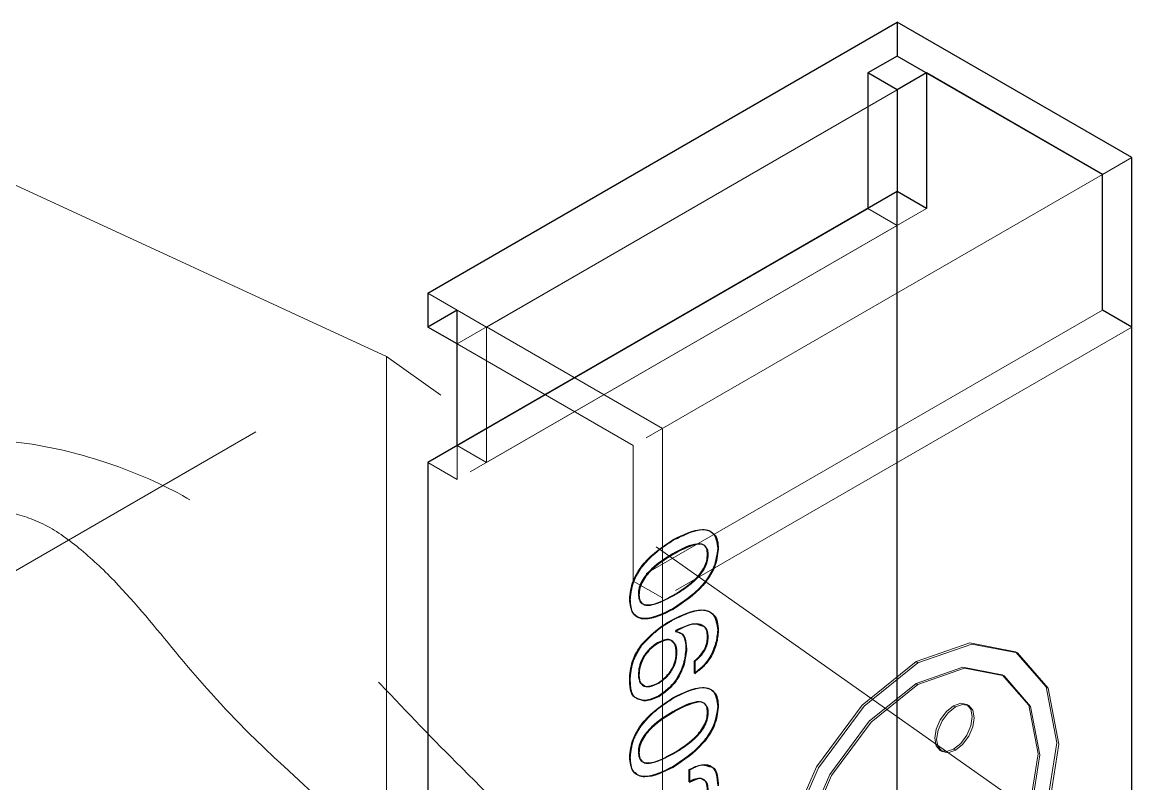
# Model space of a CAD drawing. Header units: millimetres. Extents: x 0 to 841, y 0 to 2287.
# Drawn here: x 584.614 to 587.288, y 235.114 to 236.95 of the extents above; entities that cross this region are included whole.
import ezdxf

# ---------------------------------------------------------------- set-up
doc = ezdxf.new("R2010")
doc.units = ezdxf.units.MM
doc.linetypes.add('HIDDEN', pattern=[1.905, 1.27, -0.635])

msp = doc.modelspace()

# ---------------------------------------------------------------- linework, layer by layer
at = {"color": 7, "linetype": 'Continuous', "lineweight": 25}
for p, q in [((585.5911, 236.2972), (586.7225, 236.9503)), ((586.7225, 236.9503), (586.7225, 236.8687)), ((587.2882, 236.6238), (586.7225, 236.9503)), ((586.7225, 236.8687), (586.6518, 236.8279)), ((587.2175, 236.5829), (586.7225, 236.8687)), ((586.6518, 236.8279), (586.6518, 236.5012)), ((586.7225, 236.787), (586.6518, 236.8279)), ((586.7932, 236.8279), (586.7225, 236.787)), ((586.7932, 236.8279), (586.7932, 236.5012)), ((587.2175, 236.5829), (586.7932, 236.8279)), ((586.7225, 236.787), (586.7225, 236.5421)), ((587.2882, 236.2155), (587.2882, 236.6238)), ((587.2175, 236.2563), (587.2175, 236.5829)), ((586.7225, 236.5421), (585.5911, 235.8889)), ((586.7225, 234.7457), (586.7225, 236.5421)), ((586.7932, 236.5012), (586.7225, 236.5421)), ((585.6619, 235.9297), (586.6518, 236.5012)), ((585.5911, 236.2972), (585.5911, 236.2155)), ((585.6619, 236.2564), (585.5911, 236.2155)), ((585.6619, 235.9297), (585.6619, 236.2564)), ((587.2882, 236.2155), (587.2175, 236.2563)), ((585.6619, 236.1747), (585.5911, 236.2155)), ((587.2882, 234.4191), (587.2882, 236.2155)), ((585.5911, 235.8889), (585.5911, 234.0925)), ((586.1822, 235.6688), (586.1836, 235.668)), ((586.29, 235.6815), (586.2914, 235.6807)), ((586.0988, 235.5711), (586.1002, 235.5703)), ((586.1822, 235.5363), (586.1836, 235.5355)), ((586.1892, 235.4838), (586.188, 235.4818)), ((586.1892, 235.4838), (586.1906, 235.483)), ((586.1906, 235.483), (586.1894, 235.481)), ((586.29, 235.4845), (586.2914, 235.4837)), ((586.1451, 235.4544), (586.1465, 235.4535)), ((586.2135, 235.4403), (586.2149, 235.4395)), ((586.2344, 235.3814), (586.2344, 235.4108)), ((586.0988, 235.3767), (586.1002, 235.3759)), ((586.2344, 235.3814), (586.2358, 235.3806)), ((586.0953, 235.3198), (586.0967, 235.319)), ((586.1474, 235.3259), (586.1489, 235.325)), ((586.29, 235.3008), (586.2914, 235.3)), ((586.1822, 235.2881), (586.1836, 235.2873)), ((586.0988, 235.1904), (586.1002, 235.1895)), ((586.1822, 235.1556), (586.1836, 235.1547)), ((586.2216, 235.1191), (586.2216, 235.1486)), ((586.2216, 235.1191), (586.223, 235.1183))]:
    msp.add_line(p, q, dxfattribs=at)
at = {"color": 7, "linetype": 'HIDDEN', "lineweight": 18}
for p, q in [((586.7225, 236.787), (585.6619, 236.1747)), ((585.7326, 236.2155), (586.7225, 236.787)), ((587.2175, 236.5829), (587.2882, 236.6238)), ((584.5388, 236.5847), (585.4913, 236.1443)), ((587.2175, 236.5829), (586.0861, 235.9298)), ((586.7932, 236.5012), (585.6619, 235.8481)), ((586.7225, 236.4604), (586.6518, 236.5012)), ((585.7326, 235.8889), (586.7225, 236.4604)), ((585.6619, 236.2564), (585.5911, 236.2972)), ((585.7326, 236.2155), (585.6619, 236.2564)), ((587.2175, 236.2563), (586.0861, 235.6032)), ((586.1568, 235.9706), (585.7326, 236.2156)), ((585.7326, 235.8889), (585.7326, 236.2155)), ((587.2882, 236.2155), (586.1568, 235.5624)), ((586.0861, 235.9298), (585.6619, 236.1747)), ((579.1273, 232.4705), (585.4913, 236.1443)), ((585.4913, 236.1443), (585.4913, 234.5094)), ((587.1798, 234.9539), (585.4913, 236.1443)), ((586.1568, 235.5624), (586.1568, 235.9706)), ((585.6619, 235.9297), (585.6619, 235.8481)), ((585.7326, 235.8889), (585.6619, 235.9297)), ((586.0861, 235.6032), (586.0861, 235.9298)), ((585.6619, 235.8481), (585.5911, 235.8889)), ((586.1822, 235.7023), (586.1836, 235.7015)), ((586.2657, 235.6675), (586.2671, 235.6667)), ((586.1568, 235.5624), (586.0861, 235.6032)), ((586.0779, 235.5591), (586.0793, 235.5583)), ((586.1568, 235.5624), (586.1568, 233.766)), ((586.1822, 235.5684), (586.1836, 235.5676)), ((586.1776, 235.5079), (586.179, 235.5071)), ((586.188, 235.4818), (586.1894, 235.481)), ((586.1894, 235.481), (586.197, 235.4785)), ((586.1057, 235.449), (586.1071, 235.4482)), ((586.2657, 235.4704), (586.2671, 235.4696)), ((586.1903, 235.4309), (586.1917, 235.4301)), ((587.0126, 235.4299), (587.008, 235.4326)), ((586.2344, 235.4108), (586.2358, 235.41)), ((586.2358, 235.3806), (586.2358, 235.41)), ((586.7681, 235.4088), (586.7726, 235.4062)), ((586.0779, 235.37), (586.0793, 235.3692)), ((586.9806, 235.3745), (586.976, 235.3771)), ((586.1463, 235.3573), (586.1477, 235.3565)), ((586.7681, 235.3565), (586.7726, 235.3539)), ((586.1822, 235.3215), (586.1836, 235.3207)), ((586.8586, 235.3024), (586.8631, 235.2998)), ((586.8951, 235.303), (586.8906, 235.3056)), ((586.2657, 235.2867), (586.2671, 235.2859)), ((586.1822, 235.1877), (586.1836, 235.1869)), ((586.8266, 235.1947), (586.8311, 235.1921)), ((586.8586, 235.1979), (586.8631, 235.1953)), ((586.0779, 235.1783), (586.0793, 235.1775)), ((586.2216, 235.1486), (586.223, 235.1477)), ((586.223, 235.1183), (586.223, 235.1477))]:
    msp.add_line(p, q, dxfattribs=at)
at = {"color": 7, "linetype": 'HIDDEN', "lineweight": 18, "flags": 128}
for points in [[(586.7681, 235.4088), (586.8979, 235.4539), (587.0081, 235.4326), (587.0816, 235.3479), (587.1075, 235.2128), (587.0816, 235.0479), (587.0081, 234.8783), (586.8979, 234.7297), (586.7681, 234.6249)], [(586.7726, 235.4062), (586.9025, 235.4513), (587.0126, 235.4299), (587.0862, 235.3453), (587.112, 235.2102), (587.0862, 235.0453), (587.0126, 234.8757), (586.9025, 234.7271), (586.7726, 234.6223)], [(586.7681, 234.6249), (586.6382, 234.5798), (586.5281, 234.6012), (586.4545, 234.6858), (586.4286, 234.8209), (586.4545, 234.9858), (586.5281, 235.1555), (586.6382, 235.304), (586.7681, 235.4088)], [(586.7726, 234.6223), (586.6427, 234.5772), (586.5326, 234.5986), (586.459, 234.6832), (586.4332, 234.8183), (586.459, 234.9832), (586.5326, 235.1528), (586.6427, 235.3014), (586.7726, 235.4062)], [(586.7681, 235.3565), (586.8806, 235.3957), (586.9761, 235.3771), (587.0398, 235.3037), (587.0622, 235.1867), (587.0398, 235.0438), (586.9761, 234.8967), (586.8806, 234.768), (586.7681, 234.6772)], [(586.7726, 235.3539), (586.8852, 235.3931), (586.9806, 235.3745), (587.0443, 235.3011), (587.0667, 235.1841), (587.0443, 235.0411), (586.9806, 234.8941), (586.8852, 234.7654), (586.7726, 234.6746)], [(586.7681, 234.6772), (586.6555, 234.638), (586.5601, 234.6566), (586.4963, 234.73), (586.4739, 234.847), (586.4963, 234.99), (586.5601, 235.137), (586.6555, 235.2657), (586.7681, 235.3565)], [(586.7726, 234.6746), (586.66, 234.6354), (586.5646, 234.654), (586.5008, 234.7274), (586.4784, 234.8444), (586.5008, 234.9873), (586.5646, 235.1344), (586.66, 235.2631), (586.7726, 235.3539)], [(586.8586, 235.1979), (586.8412, 235.1919), (586.8266, 235.1947), (586.8168, 235.206), (586.8133, 235.224), (586.8168, 235.246), (586.8266, 235.2686), (586.8412, 235.2884), (586.8586, 235.3024)], [(586.8631, 235.1953), (586.8458, 235.1892), (586.8311, 235.1921), (586.8213, 235.2034), (586.8178, 235.2214), (586.8213, 235.2434), (586.8311, 235.266), (586.8458, 235.2858), (586.8631, 235.2998)], [(586.8586, 235.3024), (586.8759, 235.3084), (586.8906, 235.3056), (586.9004, 235.2943), (586.9038, 235.2763), (586.9004, 235.2543), (586.8906, 235.2317), (586.8759, 235.2119), (586.8586, 235.1979)], [(586.8631, 235.2998), (586.8804, 235.3058), (586.8951, 235.303), (586.9049, 235.2917), (586.9083, 235.2737), (586.9049, 235.2517), (586.8951, 235.229), (586.8804, 235.2092), (586.8631, 235.1953)]]:
    msp.add_lwpolyline(points, dxfattribs=at)
at = {"color": 7, "linetype": 'HIDDEN', "lineweight": 18}
for points, knots in [([(585.7554, 234.3172), (585.7903, 234.3584), (585.8646, 234.4463), (585.9449, 234.5971), (585.956, 234.7626), (585.8664, 234.9628), (585.6725, 235.151), (585.4621, 235.3678), (585.2693, 235.5873), (585.0795, 235.7783), (584.8489, 235.8831), (584.6471, 235.9386), (584.4533, 235.9491), (584.3516, 235.9374), (584.3034, 235.9319)], [0, 0, 0, 0, 0.0611078, 0.1301362, 0.2065419, 0.2794709, 0.4008532, 0.5009215, 0.6029414, 0.7194654, 0.7906149, 0.8609873, 0.9340836, 1, 1, 1, 1]), ([(584.5862, 235.7687), (584.6152, 235.7601), (584.6706, 235.7438), (584.7629, 235.6754), (584.8738, 235.568), (585.002, 235.4055), (585.2208, 235.1612), (585.4618, 234.9778), (585.5462, 234.7636), (585.5522, 234.6794), (585.5306, 234.5941), (585.5005, 234.5425), (585.4838, 234.5138)], [0, 0, 0, 0, 0.071632, 0.136705, 0.203289, 0.33488, 0.496652, 0.799182, 0.85081, 0.893863, 0.940949, 1, 1, 1, 1]), ([(586.1836, 235.7015), (586.2082, 235.7136), (586.2389, 235.7289), (586.2698, 235.7257), (586.2767, 235.7196), (586.2798, 235.7168)], [0, 0, 0, 0, 0.685687, 0.8580388, 1, 1, 1, 1]), ([(586.0793, 235.5583), (586.0809, 235.573), (586.0832, 235.5952), (586.0991, 235.6256), (586.129, 235.6656), (586.1594, 235.6855), (586.1836, 235.7015)], [0, 0, 0, 0, 0.249123, 0.374635, 0.500323, 1, 1, 1, 1]), ([(586.1836, 235.5676), (586.2013, 235.5783), (586.2277, 235.5944), (586.2563, 235.6275), (586.266, 235.6508), (586.2667, 235.6614), (586.2671, 235.6667)], [0, 0, 0, 0, 0.500906, 0.749819, 0.874781, 1, 1, 1, 1]), ([(586.2671, 235.6667), (586.2669, 235.6717), (586.2666, 235.6794), (586.2626, 235.6834), (586.2612, 235.6847)], [0, 0, 0, 0, 0.655509, 1, 1, 1, 1]), ([(586.0913, 235.5215), (586.0903, 235.5223), (586.0814, 235.5288), (586.0803, 235.5445), (586.0793, 235.5583)], [0, 0, 0, 0, 0.1213407, 1, 1, 1, 1]), ([(586.1066, 235.5517), (586.1075, 235.5504), (586.1127, 235.5428), (586.1405, 235.5447), (586.1664, 235.5584), (586.1836, 235.5676)], [0, 0, 0, 0, 0.0655738, 0.3758944, 1, 1, 1, 1]), ([(586.179, 235.5071), (586.2047, 235.5197), (586.237, 235.5356), (586.2687, 235.5314), (586.2755, 235.525), (586.2784, 235.5222)], [0, 0, 0, 0, 0.6936, 0.868072, 1, 1, 1, 1]), ([(586.1071, 235.4482), (586.12, 235.4617), (586.1432, 235.4858), (586.168, 235.5006), (586.179, 235.5071)], [0, 0, 0, 0, 0.558783, 1, 1, 1, 1]), ([(586.2671, 235.4696), (586.2666, 235.4741), (586.2655, 235.4831), (586.2598, 235.494), (586.2523, 235.4952), (586.2484, 235.4959)], [0, 0, 0, 0, 0.323869, 0.64737, 1, 1, 1, 1]), ([(586.1917, 235.4301), (586.1915, 235.4379), (586.1911, 235.449), (586.1846, 235.4533), (586.1827, 235.4546)], [0, 0, 0, 0, 0.698145, 1, 1, 1, 1]), ([(586.2358, 235.41), (586.2406, 235.4142), (586.2502, 235.4224), (586.2612, 235.4392), (586.2665, 235.4558), (586.2669, 235.465), (586.2671, 235.4696)], [0, 0, 0, 0, 0.280442, 0.559411, 0.779526, 1, 1, 1, 1]), ([(586.0793, 235.3692), (586.0809, 235.3842), (586.0837, 235.4108), (586.1, 235.4368), (586.1071, 235.4482)], [0, 0, 0, 0, 0.559584, 1, 1, 1, 1]), ([(586.1477, 235.3565), (586.1541, 235.3609), (586.1668, 235.3698), (586.1825, 235.3902), (586.1905, 235.412), (586.1913, 235.4241), (586.1917, 235.4301)], [0, 0, 0, 0, 0.280784, 0.559454, 0.779294, 1, 1, 1, 1]), ([(586.0967, 235.319), (586.093, 235.3214), (586.0856, 235.3261), (586.0797, 235.344), (586.0794, 235.3597), (586.0793, 235.3692)], [0, 0, 0, 0, 0.279388, 0.559544, 1, 1, 1, 1]), ([(586.1088, 235.3544), (586.1117, 235.3519), (586.1212, 235.3438), (586.1369, 235.3513), (586.1477, 235.3565)], [0, 0, 0, 0, 0.310655, 1, 1, 1, 1]), ([(586.1836, 235.3207), (586.2082, 235.3329), (586.2389, 235.3481), (586.2698, 235.3449), (586.2767, 235.3388), (586.2798, 235.336)], [0, 0, 0, 0, 0.685687, 0.858039, 1, 1, 1, 1]), ([(586.0793, 235.1775), (586.0809, 235.1923), (586.0832, 235.2145), (586.0991, 235.2449), (586.129, 235.2849), (586.1594, 235.3048), (586.1836, 235.3207)], [0, 0, 0, 0, 0.249123, 0.374635, 0.500323, 1, 1, 1, 1]), ([(586.2671, 235.2859), (586.2669, 235.291), (586.2666, 235.2987), (586.2626, 235.3026), (586.2612, 235.304)], [0, 0, 0, 0, 0.6555089, 1, 1, 1, 1]), ([(586.1836, 235.1869), (586.2013, 235.1976), (586.2277, 235.2136), (586.2563, 235.2467), (586.266, 235.27), (586.2667, 235.2806), (586.2671, 235.2859)], [0, 0, 0, 0, 0.5009062, 0.7498189, 0.8747814, 1, 1, 1, 1]), ([(586.1066, 235.171), (586.1075, 235.1696), (586.1127, 235.162), (586.1405, 235.1639), (586.1664, 235.1777), (586.1836, 235.1869)], [0, 0, 0, 0, 0.065574, 0.375894, 1, 1, 1, 1]), ([(586.0913, 235.1407), (586.0903, 235.1415), (586.0814, 235.1481), (586.0803, 235.1637), (586.0793, 235.1775)], [0, 0, 0, 0, 0.1213407, 1, 1, 1, 1]), ([(586.223, 235.1477), (586.2336, 235.1535), (586.2499, 235.1625), (586.2624, 235.158), (586.2668, 235.1565)], [0, 0, 0, 0, 0.647093, 1, 1, 1, 1]), ([(586.2671, 235.0969), (586.2668, 235.1043), (586.2662, 235.1184), (586.2571, 235.1232), (586.2529, 235.1254)], [0, 0, 0, 0, 0.5263545, 1, 1, 1, 1])]:
    msp.add_open_spline(points, degree=3, knots=knots, dxfattribs=at)
at = {"color": 7, "linetype": 'Continuous', "lineweight": 25}
for points, knots in [([(586.1822, 235.7023), (586.207, 235.7147), (586.2379, 235.7302), (586.269, 235.7259), (586.2858, 235.7145), (586.2883, 235.6947), (586.29, 235.6815)], [0, 0, 0, 0, 0.500012, 0.6256932, 0.7512012, 1, 1, 1, 1]), ([(586.2798, 235.7168), (586.2805, 235.7163), (586.2894, 235.7103), (586.2904, 235.6949), (586.2914, 235.6807)], [0, 0, 0, 0, 0.0812, 1, 1, 1, 1]), ([(586.0779, 235.5591), (586.0795, 235.5738), (586.0818, 235.5961), (586.0977, 235.6264), (586.1276, 235.6664), (586.158, 235.6864), (586.1822, 235.7023)], [0, 0, 0, 0, 0.249123, 0.374635, 0.500323, 1, 1, 1, 1]), ([(586.2657, 235.6675), (586.2653, 235.6723), (586.2646, 235.682), (586.2545, 235.6934), (586.2259, 235.6928), (586.1997, 235.6784), (586.1822, 235.6688)], [0, 0, 0, 0, 0.125131, 0.250047, 0.49906, 1, 1, 1, 1]), ([(586.2612, 235.6847), (586.2602, 235.6862), (586.2547, 235.6938), (586.2266, 235.691), (586.2008, 235.6772), (586.1836, 235.668)], [0, 0, 0, 0, 0.073111, 0.380874, 1, 1, 1, 1]), ([(586.1822, 235.6688), (586.1647, 235.6582), (586.1385, 235.6423), (586.11, 235.61), (586.0999, 235.5869), (586.0991, 235.5764), (586.0988, 235.5711)], [0, 0, 0, 0, 0.5008962, 0.7499062, 0.8748636, 1, 1, 1, 1]), ([(586.1836, 235.668), (586.1661, 235.6574), (586.1399, 235.6415), (586.1114, 235.6092), (586.1013, 235.5861), (586.1005, 235.5756), (586.1002, 235.5703)], [0, 0, 0, 0, 0.5008962, 0.7499062, 0.8748636, 1, 1, 1, 1]), ([(586.29, 235.6815), (586.2881, 235.6664), (586.2852, 235.6436), (586.2683, 235.6131), (586.2375, 235.5731), (586.2068, 235.5526), (586.1822, 235.5363)], [0, 0, 0, 0, 0.248785, 0.374282, 0.499955, 1, 1, 1, 1]), ([(586.1822, 235.5684), (586.1999, 235.5792), (586.2263, 235.5952), (586.2548, 235.6283), (586.2646, 235.6516), (586.2653, 235.6622), (586.2657, 235.6675)], [0, 0, 0, 0, 0.500906, 0.749819, 0.874781, 1, 1, 1, 1]), ([(586.2914, 235.6807), (586.2895, 235.6656), (586.2866, 235.6428), (586.2697, 235.6123), (586.239, 235.5723), (586.2082, 235.5518), (586.1836, 235.5355)], [0, 0, 0, 0, 0.248785, 0.374282, 0.499955, 1, 1, 1, 1]), ([(586.1822, 235.5363), (586.158, 235.5242), (586.1276, 235.5092), (586.0977, 235.5145), (586.0818, 235.5266), (586.0795, 235.5461), (586.0779, 235.5591)], [0, 0, 0, 0, 0.499687, 0.625352, 0.750869, 1, 1, 1, 1]), ([(586.0988, 235.5711), (586.0992, 235.5663), (586.1002, 235.5568), (586.1099, 235.5449), (586.1383, 235.5445), (586.1646, 235.5588), (586.1822, 235.5684)], [0, 0, 0, 0, 0.125208, 0.250259, 0.499246, 1, 1, 1, 1]), ([(586.1002, 235.5703), (586.1005, 235.5653), (586.101, 235.5575), (586.1051, 235.5533), (586.1066, 235.5517)], [0, 0, 0, 0, 0.633495, 1, 1, 1, 1]), ([(586.1836, 235.5355), (586.1596, 235.5237), (586.1295, 235.509), (586.1001, 235.513), (586.0939, 235.519), (586.0913, 235.5215)], [0, 0, 0, 0, 0.697435, 0.872831, 1, 1, 1, 1]), ([(586.1776, 235.5079), (586.2035, 235.5208), (586.236, 235.537), (586.2682, 235.5315), (586.2853, 235.5188), (586.2882, 235.4982), (586.29, 235.4845)], [0, 0, 0, 0, 0.499644, 0.625328, 0.750848, 1, 1, 1, 1]), ([(586.1057, 235.449), (586.1186, 235.4625), (586.1417, 235.4866), (586.1666, 235.5014), (586.1776, 235.5079)], [0, 0, 0, 0, 0.558783, 1, 1, 1, 1]), ([(586.2784, 235.5222), (586.2794, 235.5215), (586.2889, 235.5147), (586.2902, 235.4983), (586.2914, 235.4837)], [0, 0, 0, 0, 0.109013, 1, 1, 1, 1]), ([(586.188, 235.4818), (586.1926, 235.4809), (586.2016, 235.4792), (586.2118, 235.4653), (586.2129, 235.4498), (586.2135, 235.4403)], [0, 0, 0, 0, 0.280289, 0.560345, 1, 1, 1, 1]), ([(586.2657, 235.4704), (586.2652, 235.475), (586.2642, 235.4841), (586.2563, 235.4971), (586.2315, 235.5034), (586.2061, 235.4917), (586.1892, 235.4838)], [0, 0, 0, 0, 0.125456, 0.250769, 0.499842, 1, 1, 1, 1]), ([(586.2484, 235.4959), (586.2456, 235.4971), (586.2299, 235.5036), (586.2082, 235.4923), (586.1906, 235.483)], [0, 0, 0, 0, 0.183595, 1, 1, 1, 1]), ([(586.197, 235.4785), (586.1988, 235.4781), (586.205, 235.4766), (586.213, 235.4642), (586.2142, 235.4488), (586.2149, 235.4395)], [0, 0, 0, 0, 0.135671, 0.472002, 1, 1, 1, 1]), ([(586.29, 235.4845), (586.289, 235.474), (586.287, 235.4532), (586.2737, 235.4213), (586.2544, 235.3968), (586.241, 235.3865), (586.2344, 235.3814)], [0, 0, 0, 0, 0.280542, 0.559408, 0.779403, 1, 1, 1, 1]), ([(586.2914, 235.4837), (586.2904, 235.4732), (586.2884, 235.4524), (586.2751, 235.4205), (586.2558, 235.396), (586.2425, 235.3857), (586.2358, 235.3806)], [0, 0, 0, 0, 0.280542, 0.559408, 0.779403, 1, 1, 1, 1]), ([(586.0779, 235.37), (586.0795, 235.385), (586.0823, 235.4117), (586.0985, 235.4376), (586.1057, 235.449)], [0, 0, 0, 0, 0.559584, 1, 1, 1, 1]), ([(586.1451, 235.4544), (586.1384, 235.4497), (586.125, 235.4404), (586.1084, 235.4188), (586.1001, 235.3958), (586.0992, 235.3831), (586.0988, 235.3767)], [0, 0, 0, 0, 0.280779, 0.559503, 0.779325, 1, 1, 1, 1]), ([(586.1465, 235.4535), (586.1398, 235.4489), (586.1264, 235.4396), (586.1098, 235.418), (586.1015, 235.395), (586.1006, 235.3823), (586.1002, 235.3759)], [0, 0, 0, 0, 0.280779, 0.559503, 0.779325, 1, 1, 1, 1]), ([(586.1903, 235.4309), (586.1897, 235.4382), (586.1885, 235.4526), (586.1763, 235.463), (586.1605, 235.4615), (586.1503, 235.4567), (586.1451, 235.4544)], [0, 0, 0, 0, 0.280297, 0.558545, 0.778963, 1, 1, 1, 1]), ([(586.1827, 235.4546), (586.1806, 235.457), (586.1756, 235.4627), (586.1617, 235.4604), (586.1516, 235.4558), (586.1465, 235.4535)], [0, 0, 0, 0, 0.262411, 0.630689, 1, 1, 1, 1]), ([(586.2344, 235.4108), (586.2392, 235.415), (586.2487, 235.4232), (586.2597, 235.44), (586.265, 235.4567), (586.2655, 235.4658), (586.2657, 235.4704)], [0, 0, 0, 0, 0.280442, 0.559411, 0.779526, 1, 1, 1, 1]), ([(586.1463, 235.3573), (586.1527, 235.3618), (586.1653, 235.3706), (586.1811, 235.3911), (586.1891, 235.4129), (586.1899, 235.4249), (586.1903, 235.4309)], [0, 0, 0, 0, 0.280784, 0.559454, 0.779294, 1, 1, 1, 1]), ([(586.2135, 235.4403), (586.2123, 235.4283), (586.2097, 235.4045), (586.1935, 235.368), (586.1704, 235.3416), (586.1551, 235.3311), (586.1474, 235.3259)], [0, 0, 0, 0, 0.280617, 0.559274, 0.779238, 1, 1, 1, 1]), ([(586.2149, 235.4395), (586.2137, 235.4275), (586.2111, 235.4036), (586.1949, 235.3672), (586.1718, 235.3407), (586.1565, 235.3303), (586.1489, 235.325)], [0, 0, 0, 0, 0.280617, 0.559274, 0.779238, 1, 1, 1, 1]), ([(586.0953, 235.3198), (586.0916, 235.3222), (586.0842, 235.3269), (586.0783, 235.3448), (586.078, 235.3605), (586.0779, 235.37)], [0, 0, 0, 0, 0.279388, 0.559544, 1, 1, 1, 1]), ([(586.0988, 235.3767), (586.0997, 235.3697), (586.1015, 235.3557), (586.1189, 235.3452), (586.1359, 235.3527), (586.1463, 235.3573)], [0, 0, 0, 0, 0.280776, 0.559966, 1, 1, 1, 1]), ([(586.1002, 235.3759), (586.1007, 235.3682), (586.1013, 235.3583), (586.1074, 235.3551), (586.1088, 235.3544)], [0, 0, 0, 0, 0.776344, 1, 1, 1, 1]), ([(586.1822, 235.3215), (586.207, 235.3339), (586.2379, 235.3495), (586.269, 235.3452), (586.2858, 235.3338), (586.2883, 235.314), (586.29, 235.3008)], [0, 0, 0, 0, 0.500012, 0.625693, 0.751201, 1, 1, 1, 1]), ([(586.0779, 235.1783), (586.0795, 235.1931), (586.0818, 235.2153), (586.0977, 235.2457), (586.1276, 235.2857), (586.158, 235.3056), (586.1822, 235.3215)], [0, 0, 0, 0, 0.249123, 0.374635, 0.500323, 1, 1, 1, 1]), ([(586.1474, 235.3259), (586.1365, 235.3209), (586.117, 235.3119), (586.1019, 235.3174), (586.0953, 235.3198)], [0, 0, 0, 0, 0.55918, 1, 1, 1, 1]), ([(586.1489, 235.325), (586.138, 235.32), (586.1185, 235.3111), (586.1034, 235.3166), (586.0967, 235.319)], [0, 0, 0, 0, 0.55918, 1, 1, 1, 1]), ([(586.2798, 235.336), (586.2805, 235.3356), (586.2894, 235.3295), (586.2904, 235.3141), (586.2914, 235.3)], [0, 0, 0, 0, 0.0812, 1, 1, 1, 1]), ([(586.2657, 235.2867), (586.2653, 235.2916), (586.2646, 235.3013), (586.2545, 235.3127), (586.2259, 235.312), (586.1997, 235.2977), (586.1822, 235.2881)], [0, 0, 0, 0, 0.125131, 0.250047, 0.49906, 1, 1, 1, 1]), ([(586.29, 235.3008), (586.2881, 235.2856), (586.2852, 235.2628), (586.2683, 235.2324), (586.2375, 235.1923), (586.2068, 235.1719), (586.1822, 235.1556)], [0, 0, 0, 0, 0.248785, 0.374282, 0.499955, 1, 1, 1, 1]), ([(586.2612, 235.304), (586.2602, 235.3054), (586.2547, 235.3131), (586.2266, 235.3102), (586.2008, 235.2965), (586.1836, 235.2873)], [0, 0, 0, 0, 0.0731114, 0.380874, 1, 1, 1, 1]), ([(586.2914, 235.3), (586.2895, 235.2848), (586.2866, 235.262), (586.2697, 235.2316), (586.239, 235.1915), (586.2082, 235.1711), (586.1836, 235.1547)], [0, 0, 0, 0, 0.248785, 0.374282, 0.499955, 1, 1, 1, 1]), ([(586.1822, 235.2881), (586.1647, 235.2775), (586.1385, 235.2615), (586.11, 235.2293), (586.0999, 235.2062), (586.0991, 235.1956), (586.0988, 235.1904)], [0, 0, 0, 0, 0.500896, 0.749906, 0.874864, 1, 1, 1, 1]), ([(586.1836, 235.2873), (586.1661, 235.2766), (586.1399, 235.2607), (586.1114, 235.2285), (586.1013, 235.2054), (586.1005, 235.1948), (586.1002, 235.1895)], [0, 0, 0, 0, 0.500896, 0.749906, 0.874864, 1, 1, 1, 1]), ([(586.1822, 235.1877), (586.1999, 235.1984), (586.2263, 235.2145), (586.2548, 235.2476), (586.2646, 235.2708), (586.2653, 235.2814), (586.2657, 235.2867)], [0, 0, 0, 0, 0.5009062, 0.7498189, 0.8747814, 1, 1, 1, 1]), ([(586.0988, 235.1904), (586.0992, 235.1856), (586.1002, 235.176), (586.1099, 235.1641), (586.1383, 235.1637), (586.1646, 235.1781), (586.1822, 235.1877)], [0, 0, 0, 0, 0.125208, 0.250259, 0.499246, 1, 1, 1, 1]), ([(586.1002, 235.1895), (586.1005, 235.1846), (586.101, 235.1767), (586.1051, 235.1725), (586.1066, 235.171)], [0, 0, 0, 0, 0.633495, 1, 1, 1, 1]), ([(586.1822, 235.1556), (586.158, 235.1435), (586.1276, 235.1284), (586.0977, 235.1338), (586.0818, 235.1459), (586.0795, 235.1654), (586.0779, 235.1783)], [0, 0, 0, 0, 0.499687, 0.625352, 0.750869, 1, 1, 1, 1]), ([(586.1836, 235.1547), (586.1596, 235.143), (586.1295, 235.1282), (586.1001, 235.1322), (586.0939, 235.1382), (586.0913, 235.1407)], [0, 0, 0, 0, 0.697435, 0.872831, 1, 1, 1, 1]), ([(586.2216, 235.1486), (586.2319, 235.1536), (586.2522, 235.1637), (586.2772, 235.1589), (586.2884, 235.1372), (586.2895, 235.1193), (586.29, 235.1104)], [0, 0, 0, 0, 0.280713, 0.558959, 0.779032, 1, 1, 1, 1]), ([(586.2668, 235.1565), (586.2707, 235.1561), (586.2818, 235.1552), (586.2896, 235.1358), (586.2908, 235.1183), (586.2914, 235.1096)], [0, 0, 0, 0, 0.221043, 0.609731, 1, 1, 1, 1]), ([(586.2657, 235.0977), (586.2652, 235.1049), (586.2644, 235.1192), (586.2522, 235.1288), (586.2366, 235.1266), (586.2266, 235.1216), (586.2216, 235.1191)], [0, 0, 0, 0, 0.280338, 0.55806, 0.778671, 1, 1, 1, 1]), ([(586.2529, 235.1254), (586.2525, 235.1258), (586.2491, 235.1288), (586.2377, 235.1252), (586.2279, 235.1206), (586.223, 235.1183)], [0, 0, 0, 0, 0.0544665, 0.5264662, 1, 1, 1, 1])]:
    msp.add_open_spline(points, degree=3, knots=knots, dxfattribs=at)

doc.saveas('drawing.dxf')
